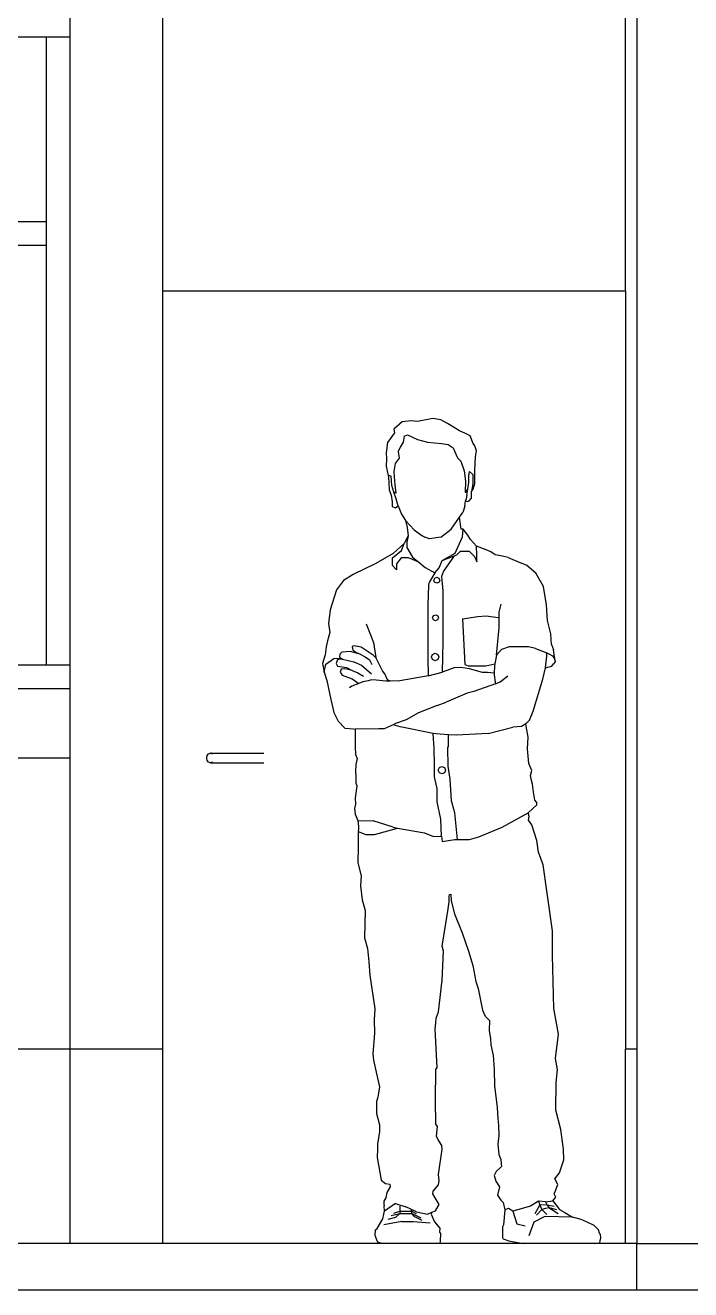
# Model space of a CAD drawing. Header units: metres. Extents: x -16.9 to 18.7, y -3.2 to 1.
# Drawn here: x -8.992 to -7.554, y -3.168 to -0.434 of the extents above; entities that cross this region are included whole.
import ezdxf

# ---------------------------------------------------------------- set-up
doc = ezdxf.new("R2010")
doc.units = ezdxf.units.M
doc.layers.add('SectionCutEdges', color=7, linetype='Continuous')

msp = doc.modelspace()

# ---------------------------------------------------------------- linework, layer by layer
for p, q in [((-8.6949, -1.0083), (-8.6949, -0.3483)), ((-7.6949, -1.0083), (-7.6949, -0.3483)), ((-8.8949, -0.4591), (-8.8949, -0.4083)), ((-8.9457, -0.4591), (-9.5447, -0.4591)), ((-8.8949, -0.4591), (-8.9457, -0.4591)), ((-8.9457, -0.8591), (-8.9457, -0.4591)), ((-8.8949, -1.8175), (-8.8949, -0.4591)), ((-8.9457, -0.8591), (-9.5447, -0.8591)), ((-8.9457, -0.9099), (-8.9457, -0.8591)), ((-8.9457, -0.9099), (-10.1945, -0.9099)), ((-8.9457, -1.8175), (-8.9457, -0.9099)), ((-8.6949, -1.0083), (-8.6449, -1.0083)), ((-8.6949, -2.6483), (-8.6949, -1.0083)), ((-8.6449, -1.0083), (-7.7449, -1.0083)), ((-7.7449, -1.0083), (-7.6949, -1.0083)), ((-7.6949, -1.0083), (-7.6949, -2.6483)), ((-8.1111, -1.2838), (-8.1441, -1.2904)), ((-8.0938, -1.287), (-8.1111, -1.2838)), ((-8.1777, -1.2914), (-8.1955, -1.3075)), ((-8.1955, -1.3075), (-8.194, -1.3154)), ((-8.1569, -1.2894), (-8.1777, -1.2914)), ((-8.1441, -1.2904), (-8.1569, -1.2894)), ((-8.0797, -1.2947), (-8.0938, -1.287)), ((-8.0536, -1.3105), (-8.0797, -1.2947)), ((-8.0421, -1.3161), (-8.0536, -1.3105)), ((-8.2088, -1.3363), (-8.2119, -1.3586)), ((-8.194, -1.3154), (-8.2088, -1.3363)), ((-8.1752, -1.3354), (-8.1819, -1.3463)), ((-8.1731, -1.3227), (-8.1752, -1.3354)), ((-8.1731, -1.3227), (-8.1659, -1.3192)), ((-8.1659, -1.3192), (-8.1441, -1.3292)), ((-8.1441, -1.3292), (-8.1224, -1.3352)), ((-8.1224, -1.3352), (-8.0921, -1.3379)), ((-8.0921, -1.3379), (-8.0779, -1.3403)), ((-8.0306, -1.3219), (-8.0421, -1.3161)), ((-8.0239, -1.3382), (-8.0306, -1.3219)), ((-8.0205, -1.3436), (-8.0239, -1.3382)), ((-8.2119, -1.3586), (-8.2109, -1.3713)), ((-8.1819, -1.3463), (-8.1859, -1.3558)), ((-8.1859, -1.3558), (-8.1841, -1.3701)), ((-8.0779, -1.3403), (-8.0672, -1.3474)), ((-8.0672, -1.3474), (-8.0638, -1.3564)), ((-8.0638, -1.3564), (-8.0575, -1.3694)), ((-8.0166, -1.3541), (-8.0205, -1.3436)), ((-8.0203, -1.3971), (-8.019, -1.3667)), ((-8.019, -1.3667), (-8.0166, -1.3541)), ((-8.2109, -1.3713), (-8.2119, -1.3873)), ((-8.2119, -1.3873), (-8.2079, -1.4073)), ((-8.1928, -1.3815), (-8.1953, -1.399)), ((-8.1841, -1.3701), (-8.1928, -1.3815)), ((-8.0575, -1.3694), (-8.0506, -1.3762)), ((-8.0506, -1.3762), (-8.0436, -1.3975)), ((-8.2079, -1.4073), (-8.2072, -1.4109)), ((-8.2009, -1.4086), (-8.2079, -1.4073)), ((-8.2072, -1.4109), (-8.2061, -1.4237)), ((-8.1997, -1.4294), (-8.2009, -1.4086)), ((-8.1953, -1.399), (-8.1945, -1.4102)), ((-8.1945, -1.4102), (-8.1931, -1.4278)), ((-8.0436, -1.3975), (-8.0402, -1.4196)), ((-8.0402, -1.4196), (-8.0415, -1.4437)), ((-8.0336, -1.4084), (-8.0318, -1.3989)), ((-8.0336, -1.4228), (-8.0336, -1.4084)), ((-8.0318, -1.3989), (-8.0246, -1.4053)), ((-8.0246, -1.4053), (-8.025, -1.4245)), ((-8.0207, -1.4244), (-8.0203, -1.3971)), ((-8.2061, -1.4237), (-8.2055, -1.4381)), ((-8.2055, -1.4381), (-8.2015, -1.4503)), ((-8.1957, -1.4433), (-8.1997, -1.4294)), ((-8.1906, -1.4579), (-8.1957, -1.4433)), ((-8.1914, -1.4453), (-8.1957, -1.4433)), ((-8.1931, -1.4278), (-8.1914, -1.4453)), ((-8.0415, -1.4437), (-8.0399, -1.4436)), ((-8.0399, -1.4436), (-8.0352, -1.4371)), ((-8.0378, -1.4497), (-8.0352, -1.4371)), ((-8.0352, -1.4371), (-8.0336, -1.4228)), ((-8.025, -1.4245), (-8.0273, -1.4421)), ((-8.0273, -1.4421), (-8.0236, -1.4369)), ((-8.0272, -1.4566), (-8.0273, -1.4421)), ((-8.0236, -1.4369), (-8.0207, -1.4244)), ((-8.2015, -1.4503), (-8.1988, -1.4645)), ((-8.1988, -1.4645), (-8.1992, -1.4741)), ((-8.1992, -1.4741), (-8.1917, -1.477)), ((-8.1917, -1.477), (-8.186, -1.4733)), ((-8.186, -1.4733), (-8.1906, -1.4579)), ((-8.186, -1.4733), (-8.1786, -1.491)), ((-8.0421, -1.4735), (-8.0461, -1.4875)), ((-8.0421, -1.4735), (-8.0402, -1.4625)), ((-8.0392, -1.4576), (-8.0402, -1.4625)), ((-8.0402, -1.4625), (-8.0356, -1.4637)), ((-8.0378, -1.4497), (-8.0392, -1.4576)), ((-8.0356, -1.4637), (-8.0327, -1.4624)), ((-8.0327, -1.4624), (-8.0272, -1.4566)), ((-8.1786, -1.491), (-8.17, -1.5046)), ((-8.0718, -1.5234), (-8.0532, -1.4978)), ((-8.0532, -1.4978), (-8.0461, -1.4875)), ((-8.0502, -1.5232), (-8.0532, -1.4978)), ((-8.17, -1.5046), (-8.1517, -1.5248)), ((-8.17, -1.5046), (-8.1665, -1.5202)), ((-8.1665, -1.5202), (-8.1641, -1.5377)), ((-8.1517, -1.5248), (-8.1349, -1.537)), ((-8.0941, -1.5409), (-8.0718, -1.5234)), ((-8.0453, -1.5235), (-8.0502, -1.5232)), ((-8.0473, -1.54), (-8.0453, -1.5235)), ((-8.0356, -1.5362), (-8.0453, -1.5235)), ((-8.1734, -1.5545), (-8.197, -1.5762)), ((-8.1786, -1.5693), (-8.1734, -1.5545)), ((-8.1641, -1.5377), (-8.1734, -1.5545)), ((-8.1641, -1.5377), (-8.1671, -1.5518)), ((-8.1671, -1.5518), (-8.1671, -1.563)), ((-8.1349, -1.537), (-8.1282, -1.5409)), ((-8.1183, -1.5444), (-8.1282, -1.5409)), ((-8.0941, -1.5409), (-8.1183, -1.5444)), ((-8.063, -1.5751), (-8.0473, -1.54)), ((-8.0299, -1.5459), (-8.0356, -1.5362)), ((-8.0167, -1.56), (-8.0299, -1.5459)), ((-8.197, -1.5762), (-8.2344, -1.598)), ((-8.1983, -1.5857), (-8.1786, -1.5693)), ((-8.1983, -1.6023), (-8.1983, -1.5857)), ((-8.1797, -1.5857), (-8.1893, -1.5985)), ((-8.1636, -1.5857), (-8.1797, -1.5857)), ((-8.1671, -1.563), (-8.1551, -1.5839)), ((-8.1415, -1.5951), (-8.1636, -1.5857)), ((-8.1551, -1.5839), (-8.1415, -1.5951)), ((-8.0909, -1.591), (-8.063, -1.5751)), ((-8.0909, -1.591), (-8.0651, -1.5811)), ((-8.0651, -1.5811), (-8.0878, -1.6142)), ((-8.0651, -1.5811), (-8.0594, -1.5789)), ((-8.0594, -1.5789), (-8.0516, -1.5709)), ((-8.0516, -1.5709), (-8.0324, -1.5709)), ((-8.0324, -1.5709), (-8.0212, -1.5824)), ((-8.0212, -1.5824), (-8.0157, -1.594)), ((-8.0157, -1.5789), (-8.0167, -1.56)), ((-7.9959, -1.5683), (-8.0167, -1.56)), ((-8.0157, -1.594), (-8.0157, -1.5789)), ((-7.9856, -1.5728), (-7.9959, -1.5683)), ((-7.9765, -1.5793), (-7.9856, -1.5728)), ((-7.9638, -1.5813), (-7.9765, -1.5793)), ((-7.9481, -1.5846), (-7.9638, -1.5813)), ((-7.9481, -1.5846), (-7.9197, -1.5967)), ((-8.2344, -1.598), (-8.2836, -1.6217)), ((-8.1893, -1.6114), (-8.1983, -1.6023)), ((-8.1893, -1.5985), (-8.1893, -1.6114)), ((-8.1415, -1.5951), (-8.1279, -1.6064)), ((-8.1279, -1.6064), (-8.107, -1.6182)), ((-8.107, -1.6182), (-8.0976, -1.6073)), ((-8.0976, -1.6073), (-8.0909, -1.591)), ((-7.9081, -1.6023), (-7.9197, -1.5967)), ((-7.8882, -1.6184), (-7.9081, -1.6023)), ((-8.304, -1.6344), (-8.3196, -1.6547)), ((-8.2836, -1.6217), (-8.304, -1.6344)), ((-8.1197, -1.6405), (-8.1206, -1.6452)), ((-8.1182, -1.6377), (-8.1197, -1.6405)), ((-8.107, -1.6182), (-8.1182, -1.6377)), ((-8.1089, -1.6337), (-8.1069, -1.6292)), ((-8.1073, -1.6383), (-8.1089, -1.6337)), ((-8.1028, -1.6404), (-8.1073, -1.6383)), ((-8.1069, -1.6292), (-8.1023, -1.6275)), ((-8.0982, -1.6387), (-8.1028, -1.6404)), ((-8.1023, -1.6275), (-8.0978, -1.6296)), ((-8.0961, -1.6342), (-8.0982, -1.6387)), ((-8.0978, -1.6296), (-8.0961, -1.6342)), ((-8.0878, -1.6142), (-8.0923, -1.6262)), ((-8.0923, -1.6262), (-8.0892, -1.6565)), ((-7.8718, -1.6478), (-7.8882, -1.6184)), ((-8.3196, -1.6547), (-8.3329, -1.6976)), ((-8.1206, -1.6452), (-8.1219, -1.6869)), ((-8.0892, -1.6565), (-8.0892, -1.7672)), ((-7.8655, -1.6874), (-7.8718, -1.6478)), ((-8.1219, -1.6869), (-8.1219, -1.8007)), ((-7.9674, -1.7031), (-7.9632, -1.686)), ((-7.8633, -1.721), (-7.8655, -1.6874)), ((-8.3329, -1.6976), (-8.3369, -1.7278)), ((-8.1116, -1.7149), (-8.1095, -1.7104)), ((-8.1099, -1.7195), (-8.1116, -1.7149)), ((-8.1055, -1.7215), (-8.1099, -1.7195)), ((-8.1095, -1.7104), (-8.1049, -1.7087)), ((-8.1009, -1.7199), (-8.1055, -1.7215)), ((-8.1049, -1.7087), (-8.1005, -1.7108)), ((-8.0988, -1.7154), (-8.1009, -1.7199)), ((-8.1005, -1.7108), (-8.0988, -1.7154)), ((-8.047, -1.7172), (-8.0137, -1.7125)), ((-8.047, -1.7172), (-8.0422, -1.8165)), ((-8.0137, -1.7125), (-7.9961, -1.7109)), ((-7.9961, -1.7109), (-7.9699, -1.7148)), ((-7.9699, -1.7148), (-7.9674, -1.7152)), ((-7.9675, -1.7368), (-7.9674, -1.7152)), ((-7.9674, -1.7152), (-7.9674, -1.7031)), ((-7.8559, -1.7502), (-7.8633, -1.721)), ((-8.3337, -1.7468), (-8.3387, -1.7653)), ((-8.3369, -1.7278), (-8.3337, -1.7468)), ((-8.255, -1.7279), (-8.2393, -1.7683)), ((-7.9736, -1.7958), (-7.9675, -1.7368)), ((-8.3387, -1.7653), (-8.3416, -1.7778)), ((-8.2831, -1.7759), (-8.2852, -1.7783)), ((-8.2735, -1.7771), (-8.2831, -1.7759)), ((-8.2657, -1.7789), (-8.2735, -1.7771)), ((-8.2393, -1.7683), (-8.2344, -1.8012)), ((-8.0892, -1.7672), (-8.0907, -1.8329)), ((-7.8544, -1.7726), (-7.8559, -1.7502)), ((-7.8544, -1.7726), (-7.8503, -1.7847)), ((-8.3435, -1.7954), (-8.3494, -1.8137)), ((-8.3416, -1.7778), (-8.3435, -1.7954)), ((-8.3423, -1.8153), (-8.3252, -1.8034)), ((-8.3252, -1.8034), (-8.3097, -1.8024)), ((-8.3145, -1.8045), (-8.3181, -1.8077)), ((-8.3065, -1.8049), (-8.3145, -1.8045)), ((-8.3123, -1.7935), (-8.3128, -1.7999)), ((-8.3128, -1.7999), (-8.3097, -1.8024)), ((-8.3075, -1.7892), (-8.3123, -1.7935)), ((-8.3097, -1.8024), (-8.3065, -1.8049)), ((-8.2899, -1.7884), (-8.3075, -1.7892)), ((-8.2682, -1.794), (-8.2899, -1.7884)), ((-8.2852, -1.7783), (-8.2837, -1.7845)), ((-8.2837, -1.7845), (-8.279, -1.7888)), ((-8.279, -1.7888), (-8.2682, -1.794)), ((-8.2682, -1.794), (-8.2573, -1.7993)), ((-8.2404, -1.7959), (-8.2657, -1.7789)), ((-8.2573, -1.7993), (-8.2483, -1.8059)), ((-8.2354, -1.8003), (-8.2404, -1.7959)), ((-8.2344, -1.8012), (-8.2354, -1.8003)), ((-8.2201, -1.8299), (-8.2344, -1.8012)), ((-8.1219, -1.8007), (-8.121, -1.8408)), ((-8.1143, -1.7998), (-8.1119, -1.7942)), ((-8.1119, -1.8055), (-8.1143, -1.7998)), ((-8.1119, -1.7942), (-8.1063, -1.7918)), ((-8.1063, -1.7918), (-8.1006, -1.7942)), ((-8.1006, -1.7942), (-8.0983, -1.7998)), ((-8.0983, -1.7998), (-8.1006, -1.8055)), ((-7.9736, -1.7958), (-7.9772, -1.8144)), ((-7.9628, -1.784), (-7.9736, -1.7958)), ((-7.9463, -1.7779), (-7.9628, -1.784)), ((-7.9046, -1.7776), (-7.9463, -1.7779)), ((-7.8891, -1.7816), (-7.9046, -1.7776)), ((-7.8891, -1.7816), (-7.865, -1.7912)), ((-7.8678, -1.8232), (-7.8644, -1.7978)), ((-7.865, -1.7912), (-7.8607, -1.7928)), ((-7.8644, -1.7978), (-7.865, -1.7912)), ((-7.8607, -1.7928), (-7.8522, -1.7974)), ((-7.8522, -1.7974), (-7.8491, -1.8027)), ((-7.8468, -1.8086), (-7.8503, -1.7847)), ((-7.8491, -1.8027), (-7.8468, -1.8086)), ((-8.9457, -1.8175), (-10.1945, -1.8175)), ((-8.8949, -1.8175), (-8.9457, -1.8175)), ((-8.8949, -1.8683), (-8.8949, -1.8175)), ((-8.3494, -1.8137), (-8.3458, -1.8326)), ((-8.3458, -1.8326), (-8.3423, -1.8153)), ((-8.3181, -1.8077), (-8.3199, -1.8138)), ((-8.3199, -1.8138), (-8.3169, -1.8195)), ((-8.3169, -1.8195), (-8.3123, -1.8208)), ((-8.3123, -1.8208), (-8.298, -1.823)), ((-8.3093, -1.8264), (-8.3111, -1.8326)), ((-8.3013, -1.8255), (-8.3093, -1.8264)), ((-8.3065, -1.8049), (-8.2815, -1.8105)), ((-8.295, -1.8268), (-8.3013, -1.8255)), ((-8.298, -1.823), (-8.2856, -1.8288)), ((-8.2856, -1.8288), (-8.295, -1.8268)), ((-8.2856, -1.8288), (-8.2733, -1.8345)), ((-8.2815, -1.8105), (-8.2654, -1.8178)), ((-8.2654, -1.8178), (-8.2435, -1.8366)), ((-8.2483, -1.8059), (-8.2433, -1.816)), ((-8.215, -1.836), (-8.2201, -1.8299)), ((-8.1063, -1.8079), (-8.1119, -1.8055)), ((-8.1006, -1.8055), (-8.1063, -1.8079)), ((-8.0652, -1.8236), (-8.0907, -1.8329)), ((-8.0508, -1.8226), (-8.0652, -1.8236)), ((-8.0318, -1.8255), (-8.0508, -1.8226)), ((-8.0422, -1.8165), (-8.0347, -1.8194)), ((-8.0347, -1.8194), (-7.9963, -1.819)), ((-8.0041, -1.8335), (-8.0318, -1.8255)), ((-7.9963, -1.819), (-7.9772, -1.8144)), ((-7.9782, -1.8194), (-7.9784, -1.8346)), ((-7.9772, -1.8144), (-7.9782, -1.8194)), ((-7.8736, -1.8482), (-7.8678, -1.8232)), ((-7.8678, -1.8232), (-7.86, -1.8212)), ((-7.86, -1.8212), (-7.8537, -1.82)), ((-7.8537, -1.82), (-7.8503, -1.8145)), ((-7.8468, -1.8102), (-7.8503, -1.8145)), ((-7.8468, -1.8086), (-7.8468, -1.8102)), ((-8.3458, -1.8326), (-8.34, -1.851)), ((-8.34, -1.851), (-8.3315, -1.8918)), ((-8.3111, -1.8326), (-8.3068, -1.8393)), ((-8.3068, -1.8393), (-8.2856, -1.8469)), ((-8.2711, -1.857), (-8.2862, -1.8627)), ((-8.2856, -1.8469), (-8.2784, -1.852)), ((-8.2784, -1.852), (-8.2711, -1.857)), ((-8.2733, -1.8345), (-8.2607, -1.8417)), ((-8.2622, -1.8537), (-8.2711, -1.857)), ((-8.2509, -1.8512), (-8.2622, -1.8537)), ((-8.2434, -1.8495), (-8.2509, -1.8512)), ((-8.2336, -1.8503), (-8.2434, -1.8495)), ((-8.213, -1.852), (-8.2336, -1.8503)), ((-8.209, -1.8492), (-8.215, -1.836)), ((-8.2032, -1.8519), (-8.213, -1.852)), ((-8.2032, -1.8519), (-8.209, -1.8492)), ((-8.1826, -1.8516), (-8.2032, -1.8519)), ((-8.1247, -1.8415), (-8.1826, -1.8516)), ((-8.121, -1.8408), (-8.1247, -1.8415)), ((-8.121, -1.8408), (-8.0907, -1.8329)), ((-7.976, -1.8577), (-8.0227, -1.8747)), ((-7.9928, -1.8335), (-8.0041, -1.8335)), ((-7.9784, -1.8346), (-7.9928, -1.8335)), ((-7.9784, -1.8346), (-7.9785, -1.8387)), ((-7.9785, -1.8387), (-7.9765, -1.8542)), ((-7.9765, -1.8542), (-7.976, -1.8577)), ((-7.976, -1.8577), (-7.9654, -1.8539)), ((-7.9654, -1.8539), (-7.9493, -1.8407)), ((-7.8943, -1.9173), (-7.8736, -1.8482)), ((-11.5449, -1.8683), (-8.8949, -1.8683)), ((-8.8949, -2.0183), (-8.8949, -1.8683)), ((-8.2862, -1.8627), (-8.2913, -1.8666)), ((-8.0367, -1.8781), (-8.0825, -1.8975)), ((-8.0227, -1.8747), (-8.0367, -1.8781)), ((-8.3315, -1.8918), (-8.325, -1.9199)), ((-8.1021, -1.9047), (-8.1422, -1.921)), ((-8.1021, -1.9047), (-8.0825, -1.8975)), ((-8.325, -1.9199), (-8.3155, -1.9384)), ((-8.3155, -1.9384), (-8.3015, -1.9539)), ((-8.1688, -1.9358), (-8.1915, -1.9438)), ((-8.1422, -1.921), (-8.1688, -1.9358)), ((-7.9101, -1.9447), (-7.9024, -1.9365)), ((-7.9024, -1.9365), (-7.8943, -1.9173)), ((-8.3015, -1.9539), (-8.2823, -1.9552)), ((-8.2823, -1.9552), (-8.2793, -1.9562)), ((-8.2275, -1.9552), (-8.2793, -1.9562)), ((-8.2793, -1.9562), (-8.2792, -1.963)), ((-8.2792, -1.963), (-8.2789, -1.9947)), ((-8.2163, -1.9551), (-8.2275, -1.9552)), ((-8.1971, -1.9463), (-8.2163, -1.9551)), ((-8.1915, -1.9438), (-8.1971, -1.9463)), ((-8.182, -1.951), (-8.1971, -1.9463)), ((-8.1107, -1.9652), (-8.182, -1.951)), ((-8.1098, -1.977), (-8.1107, -1.9652)), ((-8.1049, -1.9663), (-8.1107, -1.9652)), ((-8.077, -1.968), (-8.1049, -1.9663)), ((-8.0772, -1.977), (-8.077, -1.968)), ((-8.0601, -1.969), (-8.077, -1.968)), ((-7.9913, -1.9652), (-8.0601, -1.969)), ((-7.9913, -1.9652), (-7.9381, -1.9516)), ((-7.9197, -1.9504), (-7.9381, -1.9516)), ((-7.9101, -1.9447), (-7.9197, -1.9504)), ((-7.9093, -1.9492), (-7.9101, -1.9447)), ((-7.905, -1.9731), (-7.9093, -1.9492)), ((-8.2789, -1.9947), (-8.2779, -2.0107)), ((-8.1084, -1.9968), (-8.1098, -1.977)), ((-8.0787, -1.9958), (-8.0774, -1.9933)), ((-8.078, -2.0359), (-8.0787, -1.9958)), ((-8.0774, -1.9933), (-8.0772, -1.977)), ((-7.9068, -1.9987), (-7.905, -1.9731)), ((-11.5449, -2.0183), (-8.8949, -2.0183)), ((-8.8949, -2.6483), (-8.8949, -2.0183)), ((-8.5996, -2.0183), (-8.5986, -2.0131)), ((-8.5986, -2.0235), (-8.5996, -2.0183)), ((-8.5986, -2.0131), (-8.5957, -2.0093)), ((-8.5957, -2.0273), (-8.5986, -2.0235)), ((-8.5957, -2.0093), (-8.5919, -2.0079)), ((-8.5919, -2.0079), (-8.588, -2.0093)), ((-8.5899, -2.0079), (-8.5919, -2.0079)), ((-8.5899, -2.0079), (-8.5883, -2.0079)), ((-8.5883, -2.0079), (-8.5864, -2.0079)), ((-8.5864, -2.0079), (-8.5841, -2.0079)), ((-8.5854, -2.0128), (-8.5852, -2.0131)), ((-8.5841, -2.0079), (-8.5815, -2.0079)), ((-8.5815, -2.0079), (-8.5786, -2.0079)), ((-8.5786, -2.0079), (-8.5755, -2.0079)), ((-8.5755, -2.0079), (-8.5692, -2.0079)), ((-8.5692, -2.0079), (-8.476, -2.0079)), ((-8.2779, -2.0107), (-8.2746, -2.0197)), ((-8.2746, -2.0197), (-8.2776, -2.0321)), ((-8.1075, -2.0337), (-8.1084, -1.9968)), ((-7.9037, -2.0306), (-7.9068, -1.9987)), ((-8.5919, -2.0287), (-8.5957, -2.0273)), ((-8.588, -2.0273), (-8.5919, -2.0287)), ((-8.5919, -2.0287), (-8.5692, -2.0287)), ((-8.5873, -2.0264), (-8.588, -2.0273)), ((-8.5692, -2.0287), (-8.476, -2.0287)), ((-8.2776, -2.0321), (-8.278, -2.0482)), ((-8.278, -2.0482), (-8.2772, -2.0561)), ((-8.1075, -2.0593), (-8.1075, -2.0337)), ((-8.0994, -2.0448), (-8.097, -2.0391)), ((-8.097, -2.0505), (-8.0994, -2.0448)), ((-8.097, -2.0391), (-8.0914, -2.0368)), ((-8.0914, -2.0528), (-8.097, -2.0505)), ((-8.0914, -2.0368), (-8.0857, -2.0391)), ((-8.0857, -2.0505), (-8.0914, -2.0528)), ((-8.0857, -2.0391), (-8.0834, -2.0448)), ((-8.0834, -2.0448), (-8.0857, -2.0505)), ((-8.0737, -2.0644), (-8.078, -2.0359)), ((-7.8975, -2.0454), (-7.9037, -2.0306)), ((-7.9, -2.0563), (-7.8975, -2.0454)), ((-8.2756, -2.0783), (-8.2791, -2.1053)), ((-8.2772, -2.0561), (-8.2775, -2.0722)), ((-8.2775, -2.0722), (-8.2756, -2.0783)), ((-8.1016, -2.0843), (-8.1075, -2.0593)), ((-8.0705, -2.1108), (-8.0737, -2.0644)), ((-7.898, -2.0674), (-7.9, -2.0563)), ((-7.8954, -2.075), (-7.898, -2.0674)), ((-7.8936, -2.0925), (-7.8954, -2.075)), ((-8.2791, -2.1053), (-8.2784, -2.1181)), ((-8.1016, -2.1132), (-8.1016, -2.0843)), ((-7.8905, -2.1099), (-7.8936, -2.0925)), ((-8.2784, -2.1181), (-8.2806, -2.1275)), ((-8.2806, -2.1275), (-8.279, -2.1402)), ((-8.0936, -2.1508), (-8.1016, -2.1132)), ((-8.0638, -2.1372), (-8.0705, -2.1108)), ((-7.9051, -2.1372), (-7.8864, -2.1197)), ((-7.8864, -2.1149), (-7.8905, -2.1099)), ((-7.8864, -2.1197), (-7.8864, -2.1149)), ((-8.279, -2.1402), (-8.2735, -2.1535)), ((-8.2735, -2.1535), (-8.2398, -2.1545)), ((-8.2735, -2.1535), (-8.2721, -2.1663)), ((-8.197, -2.168), (-8.2398, -2.1545)), ((-8.0922, -2.1876), (-8.0936, -2.1508)), ((-8.0579, -2.1949), (-8.0638, -2.1372)), ((-7.9614, -2.1679), (-7.9051, -2.1372)), ((-7.9031, -2.145), (-7.9051, -2.1372)), ((-7.9046, -2.1529), (-7.9031, -2.145)), ((-7.897, -2.1632), (-7.9046, -2.1529)), ((-8.2722, -2.1771), (-8.2728, -2.2112)), ((-8.2721, -2.1725), (-8.2722, -2.1771)), ((-8.2722, -2.1771), (-8.256, -2.184)), ((-8.2721, -2.1663), (-8.2721, -2.1725)), ((-8.256, -2.184), (-8.2371, -2.184)), ((-8.2371, -2.184), (-8.1872, -2.1698)), ((-8.197, -2.168), (-8.1872, -2.1698)), ((-8.1872, -2.1698), (-8.1291, -2.1804)), ((-8.1291, -2.1804), (-8.1098, -2.1882)), ((-8.0944, -2.1877), (-8.0922, -2.1876)), ((-8.0922, -2.1876), (-8.0908, -2.1988)), ((-8.0118, -2.1886), (-7.9614, -2.1679)), ((-7.8866, -2.1969), (-7.897, -2.1632)), ((-8.2728, -2.2112), (-8.273, -2.2449)), ((-8.1098, -2.1882), (-8.0944, -2.1877)), ((-8.0908, -2.1988), (-8.0638, -2.195)), ((-8.0638, -2.195), (-8.0579, -2.1949)), ((-8.0579, -2.1949), (-8.0318, -2.1945)), ((-8.0318, -2.1945), (-8.0118, -2.1886)), ((-7.8828, -2.2223), (-7.8866, -2.1969)), ((-7.8727, -2.2493), (-7.8828, -2.2223)), ((-8.273, -2.2449), (-8.2662, -2.2729)), ((-7.8524, -2.3922), (-7.8727, -2.2493)), ((-8.2662, -2.2729), (-8.2674, -2.2947)), ((-8.2674, -2.2947), (-8.264, -2.325)), ((-8.076, -2.3294), (-8.0759, -2.3181)), ((-8.0759, -2.3181), (-8.0754, -2.3134)), ((-8.0754, -2.3134), (-8.0723, -2.3127)), ((-8.0723, -2.3127), (-8.0717, -2.3271)), ((-8.264, -2.325), (-8.2595, -2.3404)), ((-8.2595, -2.3404), (-8.2574, -2.3481)), ((-8.2574, -2.3481), (-8.259, -2.4071)), ((-8.0906, -2.4254), (-8.0789, -2.3493)), ((-8.0789, -2.3493), (-8.076, -2.3294)), ((-8.0717, -2.3271), (-8.0646, -2.3551)), ((-8.0646, -2.3551), (-8.0474, -2.3966)), ((-8.0474, -2.3966), (-8.0338, -2.436)), ((-7.8528, -2.4451), (-7.8524, -2.3922)), ((-8.259, -2.4071), (-8.2523, -2.4302)), ((-8.2523, -2.4302), (-8.2492, -2.4589)), ((-8.0884, -2.4364), (-8.0906, -2.4254)), ((-8.2492, -2.4589), (-8.2475, -2.4877)), ((-8.0913, -2.4989), (-8.0884, -2.4364)), ((-8.0338, -2.436), (-8.025, -2.4668)), ((-7.8496, -2.5605), (-7.8528, -2.4451)), ((-8.2475, -2.4877), (-8.2363, -2.561)), ((-8.025, -2.4668), (-8.0184, -2.5015)), ((-8.0989, -2.5674), (-8.0913, -2.4989)), ((-8.0184, -2.5015), (-8.0132, -2.5166)), ((-8.0132, -2.5166), (-8.0083, -2.5418)), ((-8.0083, -2.5418), (-8.0039, -2.5638)), ((-8.2363, -2.561), (-8.2382, -2.585)), ((-8.1041, -2.5809), (-8.0989, -2.5674)), ((-8.0039, -2.5638), (-7.9983, -2.577)), ((-7.8398, -2.6157), (-7.8496, -2.5605)), ((-8.2382, -2.585), (-8.2374, -2.6136)), ((-8.106, -2.6049), (-8.1049, -2.5912)), ((-8.1049, -2.5912), (-8.1041, -2.5809)), ((-7.9983, -2.577), (-7.9886, -2.5864)), ((-7.9886, -2.5864), (-7.9897, -2.6074)), ((-8.2374, -2.6136), (-8.2408, -2.6583)), ((-8.1018, -2.6881), (-8.106, -2.6049)), ((-7.9897, -2.6074), (-7.9865, -2.6258)), ((-7.8463, -2.6682), (-7.8398, -2.6157)), ((-8.8949, -2.6483), (-10.1992, -2.6483)), ((-8.8949, -3.0683), (-8.8949, -2.6483)), ((-8.6949, -2.6483), (-8.8949, -2.6483)), ((-8.6949, -3.0683), (-8.6949, -2.6483)), ((-7.9865, -2.6258), (-7.9858, -2.6386)), ((-7.9858, -2.6386), (-7.9804, -2.662)), ((-7.6949, -3.0683), (-7.6949, -2.6483)), ((-7.6699, -2.6483), (-7.6949, -2.6483)), ((-8.2408, -2.6583), (-8.2395, -2.6718)), ((-8.2395, -2.6718), (-8.231, -2.711)), ((-7.9804, -2.662), (-7.9786, -2.6924)), ((-7.8414, -2.6918), (-7.8463, -2.6682)), ((-8.1052, -2.7594), (-8.1046, -2.692)), ((-8.1046, -2.692), (-8.1018, -2.6881)), ((-7.9786, -2.6924), (-7.9777, -2.7277)), ((-7.8446, -2.7205), (-7.8414, -2.6918)), ((-8.231, -2.711), (-8.2265, -2.7292)), ((-8.2265, -2.7292), (-8.2288, -2.7429)), ((-7.9777, -2.7277), (-7.9724, -2.7739)), ((-7.8455, -2.7798), (-7.8446, -2.7205)), ((-8.2326, -2.7612), (-8.2327, -2.7869)), ((-8.2298, -2.7518), (-8.2326, -2.7612)), ((-8.2288, -2.7429), (-8.2298, -2.7518)), ((-8.1045, -2.8102), (-8.1052, -2.7594)), ((-8.2327, -2.7869), (-8.2267, -2.8119)), ((-7.9724, -2.7739), (-7.9703, -2.7981)), ((-7.8347, -2.8219), (-7.8455, -2.7798)), ((-8.2267, -2.8119), (-8.2263, -2.8263)), ((-8.101, -2.8156), (-8.1045, -2.8102)), ((-8.103, -2.8359), (-8.101, -2.8156)), ((-7.9703, -2.7981), (-7.969, -2.8122)), ((-7.969, -2.8122), (-7.9688, -2.8347)), ((-8.2263, -2.8263), (-8.2306, -2.8532)), ((-8.1002, -2.8429), (-8.103, -2.8359)), ((-8.0919, -2.8565), (-8.1002, -2.8429)), ((-7.9688, -2.8347), (-7.9707, -2.8539)), ((-7.8284, -2.8647), (-7.8347, -2.8219)), ((-8.231, -2.8634), (-8.2317, -2.8827)), ((-8.2306, -2.8532), (-8.231, -2.8634)), ((-8.0992, -2.9191), (-8.0913, -2.8645)), ((-8.0913, -2.8645), (-8.0919, -2.8565)), ((-7.9707, -2.8539), (-7.9686, -2.8762)), ((-7.8283, -2.8872), (-7.8284, -2.8647)), ((-8.2317, -2.8827), (-8.2257, -2.9147)), ((-7.9686, -2.8762), (-7.964, -2.8864)), ((-7.964, -2.8864), (-7.9633, -2.896)), ((-7.9633, -2.896), (-7.9625, -2.902)), ((-7.8373, -2.9157), (-7.8283, -2.8872)), ((-8.2257, -2.9147), (-8.2226, -2.9316)), ((-8.0974, -2.9318), (-8.0992, -2.9191)), ((-7.9746, -2.9125), (-7.9785, -2.9213)), ((-7.9785, -2.9213), (-7.975, -2.9337)), ((-7.9656, -2.9046), (-7.9746, -2.9125)), ((-7.9625, -2.902), (-7.9656, -2.9046)), ((-7.8473, -2.9283), (-7.8373, -2.9157)), ((-8.2226, -2.9316), (-8.2137, -2.9383)), ((-8.2137, -2.9383), (-8.2042, -2.9398)), ((-8.2031, -2.9461), (-8.2106, -2.9584)), ((-8.2042, -2.9398), (-8.2031, -2.9461)), ((-8.1102, -2.9549), (-8.0987, -2.9413)), ((-8.0987, -2.9413), (-8.0974, -2.9318)), ((-7.975, -2.9337), (-7.9669, -2.9456)), ((-7.9669, -2.9456), (-7.9713, -2.9641)), ((-7.8407, -2.9411), (-7.8473, -2.9283)), ((-7.8463, -2.9547), (-7.8407, -2.9411)), ((-8.2169, -2.9771), (-8.217, -2.9835)), ((-8.213, -2.9694), (-8.2169, -2.9771)), ((-8.2106, -2.9584), (-8.213, -2.9694)), ((-8.1109, -2.9613), (-8.1102, -2.9549)), ((-8.1062, -2.9697), (-8.1109, -2.9613)), ((-8.0971, -2.984), (-8.1062, -2.9697)), ((-7.9713, -2.9641), (-7.9639, -2.9746)), ((-7.9639, -2.9746), (-7.9591, -2.9796)), ((-7.9591, -2.9796), (-7.9553, -2.9956)), ((-7.883, -2.9765), (-7.9003, -2.9876)), ((-7.8677, -2.9781), (-7.883, -2.9765)), ((-7.883, -2.9765), (-7.8802, -2.9846)), ((-7.8677, -2.9781), (-7.8516, -2.9761)), ((-7.8677, -2.9781), (-7.8641, -2.9858)), ((-7.8516, -2.9761), (-7.8455, -2.9681)), ((-7.8516, -2.9761), (-7.8372, -2.9945)), ((-7.8489, -2.9611), (-7.8463, -2.9547)), ((-7.8455, -2.9681), (-7.8489, -2.9611)), ((-8.2195, -3.0149), (-8.2171, -3.0051)), ((-8.2171, -3.0051), (-8.2154, -2.9983)), ((-8.217, -2.9835), (-8.2162, -2.9866)), ((-8.2154, -2.9983), (-8.2162, -2.9866)), ((-8.1919, -2.9821), (-8.2154, -2.9983)), ((-8.2009, -3.0079), (-8.1853, -3.004)), ((-8.1952, -3.0026), (-8.1821, -2.9984)), ((-8.1919, -2.9821), (-8.1693, -2.9889)), ((-8.1821, -3.0032), (-8.1916, -3.0123)), ((-8.1853, -3.004), (-8.1821, -3.0032)), ((-8.1821, -2.9873), (-8.1821, -2.9984)), ((-8.1821, -2.9984), (-8.1797, -2.9984)), ((-8.1821, -2.9999), (-8.1821, -3.0032)), ((-8.1821, -3.0032), (-8.1572, -3.0032)), ((-8.1797, -2.9984), (-8.1587, -2.9984)), ((-8.1461, -2.9998), (-8.1693, -2.9889)), ((-8.1587, -2.9984), (-8.1572, -2.9984)), ((-8.1572, -2.9984), (-8.1572, -2.9952)), ((-8.1463, -3.0045), (-8.1572, -2.9984)), ((-8.1572, -2.9984), (-8.1572, -2.9996)), ((-8.1572, -2.9996), (-8.1572, -3.0014)), ((-8.1572, -3.0014), (-8.1572, -3.0032)), ((-8.1572, -3.0032), (-8.1524, -3.0094)), ((-8.1572, -3.0032), (-8.1531, -3.0051)), ((-8.1531, -3.0051), (-8.1371, -3.0126)), ((-8.1461, -2.9998), (-8.1226, -3.0046)), ((-8.1226, -3.0046), (-8.1135, -3.0009)), ((-8.1135, -3.0009), (-8.1144, -3.0046)), ((-8.1144, -3.0046), (-8.1127, -3.0097)), ((-8.1135, -3.0009), (-8.1057, -2.9976)), ((-8.1057, -2.9976), (-8.0971, -2.984)), ((-7.9553, -2.9956), (-7.9586, -3.028)), ((-7.9475, -2.993), (-7.9553, -2.9956)), ((-7.9379, -2.9983), (-7.9475, -2.993)), ((-7.9003, -2.9876), (-7.9379, -2.9983)), ((-7.9379, -2.9983), (-7.9293, -3.0256)), ((-7.8802, -2.9846), (-7.8904, -3.0044)), ((-7.8757, -2.9947), (-7.887, -3.0074)), ((-7.8802, -2.9846), (-7.8772, -2.992)), ((-7.8641, -2.9858), (-7.8802, -2.9846)), ((-7.8772, -2.992), (-7.8757, -2.9947)), ((-7.8678, -2.993), (-7.8757, -2.9947)), ((-7.8757, -2.9947), (-7.8651, -3.0057)), ((-7.86, -2.9912), (-7.8678, -2.993)), ((-7.8641, -2.9858), (-7.86, -2.9912)), ((-7.8486, -2.9887), (-7.8641, -2.9858)), ((-7.8428, -2.9956), (-7.86, -2.9912)), ((-7.86, -2.9912), (-7.8404, -3.0036)), ((-7.8372, -2.9945), (-7.8257, -3.0017)), ((-7.8257, -3.0017), (-7.809, -3.0116)), ((-8.2317, -3.036), (-8.2195, -3.0149)), ((-8.1778, -3.0206), (-8.2168, -3.0277)), ((-8.1916, -3.0123), (-8.2085, -3.0167)), ((-8.1778, -3.0206), (-8.1539, -3.0206)), ((-8.1539, -3.0206), (-8.1166, -3.0234)), ((-8.1524, -3.0094), (-8.1352, -3.0176)), ((-8.1127, -3.0097), (-8.1105, -3.0149)), ((-8.1105, -3.0149), (-8.1072, -3.0215)), ((-8.1072, -3.0215), (-8.0963, -3.0351)), ((-8.0963, -3.0351), (-8.0965, -3.044)), ((-7.9602, -3.032), (-7.9603, -3.0555)), ((-7.9586, -3.028), (-7.9602, -3.032)), ((-7.9293, -3.0256), (-7.9115, -3.0303)), ((-7.8926, -3.0222), (-7.9037, -3.0516)), ((-7.8688, -3.0099), (-7.8926, -3.0222)), ((-7.809, -3.0116), (-7.8688, -3.0099)), ((-7.7907, -3.0168), (-7.809, -3.0116)), ((-7.7774, -3.0222), (-7.7907, -3.0168)), ((-7.7628, -3.0294), (-7.7774, -3.0222)), ((-7.7532, -3.0388), (-7.7628, -3.0294)), ((-8.2361, -3.0513), (-8.2347, -3.0391)), ((-8.2317, -3.0623), (-8.2361, -3.0513)), ((-8.2347, -3.0391), (-8.2317, -3.036)), ((-8.2303, -3.0657), (-8.2317, -3.0623)), ((-8.0965, -3.044), (-8.0944, -3.0464)), ((-8.0956, -3.0623), (-8.096, -3.0683)), ((-8.0944, -3.0464), (-8.0956, -3.0623)), ((-7.9603, -3.0555), (-7.9591, -3.0584)), ((-7.9591, -3.0584), (-7.9469, -3.0623)), ((-7.9469, -3.0623), (-7.9432, -3.0635)), ((-7.7507, -3.0461), (-7.7532, -3.0388)), ((-7.7489, -3.0487), (-7.7507, -3.0461)), ((-7.7505, -3.0669), (-7.7495, -3.0623)), ((-7.7495, -3.0623), (-7.7481, -3.0558)), ((-7.7481, -3.0558), (-7.7489, -3.0487)), ((-8.2215, -3.0683), (-8.2303, -3.0657)), ((-7.9432, -3.0635), (-7.9199, -3.0675)), ((-7.9199, -3.0675), (-7.9148, -3.0683)), ((-7.7617, -3.0683), (-7.7505, -3.0669)), ((-7.6699, -3.1683), (-7.5199, -3.1683))]:
    msp.add_line(p, q)
at = {"layer": 'SectionCutEdges'}
for p, q in [((-7.6699, -0.3483), (-7.6699, -2.6483)), ((-7.6699, -2.6483), (-7.6699, -3.0683)), ((-8.8949, -3.0683), (-10.2005, -3.0683)), ((-8.6949, -3.0683), (-8.8949, -3.0683)), ((-8.6449, -3.0683), (-8.6949, -3.0683)), ((-8.2215, -3.0683), (-8.6449, -3.0683)), ((-8.096, -3.0683), (-8.2215, -3.0683)), ((-7.9148, -3.0683), (-8.096, -3.0683)), ((-7.7617, -3.0683), (-7.9148, -3.0683)), ((-7.7449, -3.0683), (-7.7617, -3.0683)), ((-7.6949, -3.0683), (-7.7449, -3.0683)), ((-7.6699, -3.0683), (-7.6949, -3.0683)), ((-7.6699, -3.0683), (-7.5199, -3.0683)), ((-7.6699, -3.1683), (-7.6699, -3.0683)), ((-15.5499, -3.1683), (-7.6699, -3.1683))]:
    msp.add_line(p, q, dxfattribs=at)

doc.saveas('drawing.dxf')
